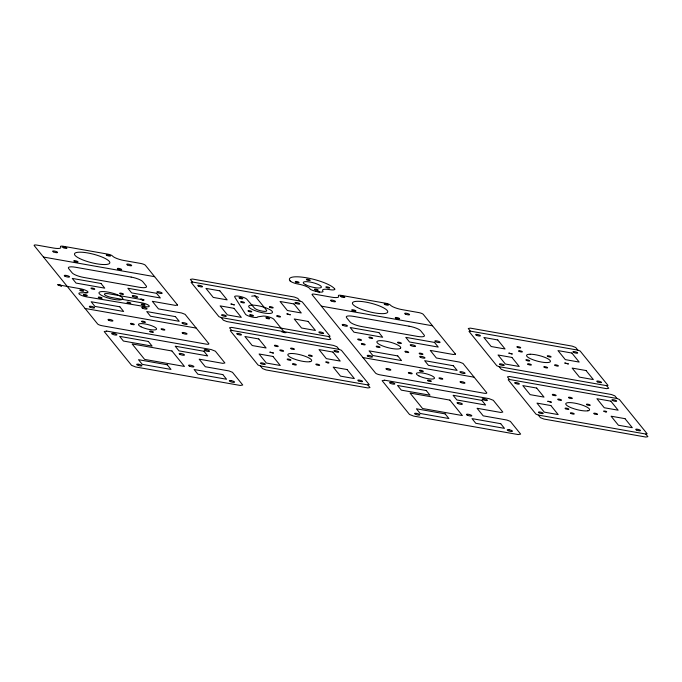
<?xml version="1.0" encoding="UTF-8"?>
<svg xmlns="http://www.w3.org/2000/svg" width="682" height="682" viewBox="0 0 682 682"><rect width="100%" height="100%" fill="white"/><g stroke="black" fill="none" stroke-linecap="round" stroke-linejoin="round"><path stroke-width="1.02" d="M142.112 300.302L143.919 299.969L140.884 298.776M192.469 282.033L191.088 282.288L218.922 316.661L221.241 317.573L328.698 336.558L330.079 336.303L302.254 301.93L299.935 301.018L192.469 282.033L190.346 279.407L192.418 279.023L294.317 297.028L297.804 298.392L299.935 301.018M231.633 330.403L230.252 330.659L258.077 365.041L260.405 365.944L367.862 384.938L369.243 384.682L341.418 350.301L339.09 349.397L231.633 330.403L229.51 327.778L231.582 327.394L333.481 345.407L336.968 346.771L339.09 349.397M470.384 331.137L469.003 331.392L496.828 365.765L499.156 366.677L606.613 385.662L607.994 385.407L580.169 351.034L577.842 350.122L470.384 331.137L468.261 328.511L470.333 328.127L572.232 346.132L575.719 347.496L577.842 350.122M509.548 379.516L508.167 379.772L535.992 414.145L538.32 415.057L645.777 434.042L647.158 433.786L619.333 399.413L617.005 398.501L509.548 379.516L507.425 376.89L509.488 376.507L611.396 394.511L614.883 395.875L617.005 398.501M251.701 296.167L254.898 295.826L258.529 297.369M281.947 331.981L285.971 332.688M61.542 286.414L57.842 284.752L80.254 288.716A6.402 1.526 14.4 0 1 86.767 290.873A6.402 1.526 14.4 0 1 87.134 292.706L85.165 292.74M57.842 284.752L60.076 284.607M87.134 292.706L80.732 292.808A6.402 1.526 14.4 0 0 79.649 294.445A6.402 1.526 14.4 0 0 86.605 296.875L144.618 306.559A6.402 1.526 14.4 0 0 149.111 305.732A6.402 1.526 14.4 0 0 141.549 302.774L112.155 297.599A6.402 1.526 14.4 0 1 104.593 294.641A6.402 1.526 14.4 0 1 109.086 293.814L143.919 299.969M319.628 292.049L315.843 291.359A7.826 1.867 14.4 0 1 310.182 289.27A9.855 2.353 14.4 0 0 298.025 284.036A6.871 1.637 14.4 0 1 290.737 281.453L290.106 280.899A23.64 5.644 14.4 0 1 306.678 277.821A23.64 5.644 14.4 0 1 334.572 288.75L334.777 289.245A6.871 1.637 14.4 0 1 329.704 289.637A9.855 2.353 14.4 0 0 322.808 290.916A6.871 1.637 14.4 0 1 319.628 292.049L316.098 291.419M43.46 257.046L154.626 276.687M321.367 306.15L432.533 325.791M85.071 308.452L196.237 328.093M362.977 357.556L474.143 377.197M290.106 280.899L290.737 281.453M606.613 385.662L608.736 388.288L606.665 388.672L504.765 370.667L501.279 369.303L499.156 366.677M645.777 434.042L647.9 436.668L645.828 437.051L543.929 419.046L540.442 417.682L538.32 415.057M328.698 336.558L330.83 339.184L328.758 339.568L226.859 321.563L223.364 320.199L221.241 317.573M367.862 384.938L369.985 387.564L367.913 387.947L266.014 369.942L262.527 368.57L260.405 365.944M254.898 295.826L266.577 310.259A6.402 1.526 14.4 0 1 262.093 311.094A6.402 1.526 14.4 0 1 254.531 308.128L246.833 299.228A6.402 1.526 14.4 0 0 239.271 296.269A6.402 1.526 14.4 0 0 234.787 297.105L245.503 314.266A6.402 1.526 14.4 0 0 252.263 317.07A6.402 1.526 14.4 0 0 257.736 316.849L263.516 316.039A6.402 1.526 14.4 0 1 273.883 319.278L284.829 332.807M334.572 288.75L334.777 289.245M231.002 304.036L234.429 304.922L231.036 303.976M269.953 352.159L273.388 353.037L269.953 352.159M508.908 353.14L512.344 354.026L508.925 353.114M547.859 401.263L551.295 402.15L547.859 401.263M286.96 313.908L290.379 314.82L286.977 313.882M564.867 363.02L568.294 363.932L564.867 363.02M325.911 362.023C329.713 364.827 330.284 361.4 325.911 362.023M603.826 411.135C607.133 413.693 608.131 410.607 603.826 411.135M122.564 299.202L121.498 299.688A12.31 2.941 14.4 0 1 104.482 296.747A12.31 2.941 14.4 0 1 101.413 291.606A12.31 2.941 14.4 0 1 118.966 295.451L120.97 296.542A12.31 2.941 14.4 0 1 122.564 299.202M400.479 348.314L399.413 348.8A12.31 2.941 14.4 0 1 382.397 345.851A12.31 2.941 14.4 0 1 379.328 340.71A12.31 2.941 14.4 0 1 396.873 344.555L398.885 345.646A12.31 2.941 14.4 0 1 400.479 348.314M106.69 331.085L104.218 331.554L131.583 365.364L135.761 366.993L240.294 385.458L242.741 384.998L232.46 372.295L228.973 370.931L205.299 366.745L199.161 359.167L222.835 363.353L224.907 362.969L215.367 351.187L211.147 349.542L106.69 331.085M384.605 380.189L382.125 380.658L409.498 414.468L413.667 416.097L518.201 434.57L520.647 434.102L510.375 421.399L506.888 420.035L483.206 415.85L477.068 408.271L500.75 412.457L502.822 412.073L493.282 400.291L489.062 398.646L384.605 380.189M177.55 305.016L175.479 305.4L152.325 301.308L158.463 308.886L181.617 312.978L185.103 314.342L208.777 343.592A3.939 0.938 14.4 0 1 206.015 344.103L102.266 325.766A3.939 0.938 14.4 0 1 97.611 323.95L34.219 245.631A3.939 0.938 14.4 0 1 36.981 245.119L53.656 248.069A9.855 2.353 14.4 0 0 60.562 246.79A3.939 0.938 14.4 0 1 63.315 246.279L107.782 254.13A3.939 0.938 14.4 0 1 112.436 255.955A9.855 2.353 14.4 0 0 124.056 260.507L140.731 263.457A3.939 0.938 14.4 0 1 145.385 265.272L177.55 305.016M455.465 354.12L453.394 354.504L430.231 350.412L436.369 357.999L459.532 362.091L463.018 363.455L486.692 392.696A3.939 0.938 14.4 0 1 483.93 393.207L380.172 374.878A3.939 0.938 14.4 0 1 375.526 373.054L312.134 294.735A3.939 0.938 14.4 0 1 314.888 294.223L331.563 297.173A9.855 2.353 14.4 0 0 338.468 295.894A3.939 0.938 14.4 0 1 341.23 295.383L385.697 303.243A3.939 0.938 14.4 0 1 390.343 305.059A9.855 2.353 14.4 0 0 401.971 309.611L418.646 312.561A3.939 0.938 14.4 0 1 423.292 314.385L455.465 354.12M252.246 305.118L250.311 305.272A12.31 2.941 14.4 0 0 254.488 310.421A12.31 2.941 14.4 0 0 270.865 313.319A12.31 2.941 14.4 0 0 266.688 308.162L263.823 307.164A12.31 2.941 14.4 0 0 252.246 305.118M310.02 361.699L308.094 361.852A12.31 2.941 14.4 0 1 296.517 359.806L293.644 358.8A12.31 2.941 14.4 0 1 289.475 353.651A12.31 2.941 14.4 0 1 305.851 356.541A12.31 2.941 14.4 0 1 310.02 361.699M530.153 354.222L528.226 354.376A12.31 2.941 14.4 0 0 532.395 359.533A12.31 2.941 14.4 0 0 548.771 362.423A12.31 2.941 14.4 0 0 544.603 357.266L541.738 356.268A12.31 2.941 14.4 0 0 530.153 354.222M587.935 410.803L586.009 410.956A12.31 2.941 14.4 0 1 574.423 408.91L571.559 407.904A12.31 2.941 14.4 0 1 567.39 402.755A12.31 2.941 14.4 0 1 583.758 405.645A12.31 2.941 14.4 0 1 587.935 410.803M113.621 333.37L112.982 333.276A2.711 0.648 14.4 0 0 111.72 333.72A2.711 0.648 14.4 0 0 114.244 334.828L114.917 334.973A2.711 0.648 14.4 0 0 116.818 334.623A2.711 0.648 14.4 0 0 113.621 333.37M206.262 349.738L205.623 349.644A2.711 0.648 14.4 0 0 204.361 350.088A2.711 0.648 14.4 0 0 206.876 351.196L207.558 351.341A2.711 0.648 14.4 0 0 209.459 350.991A2.711 0.648 14.4 0 0 206.262 349.738M391.536 382.474L390.897 382.389A2.711 0.648 14.4 0 0 389.635 382.824A2.711 0.648 14.4 0 0 392.15 383.932L392.832 384.077A2.711 0.648 14.4 0 0 394.733 383.727A2.711 0.648 14.4 0 0 391.536 382.474M484.169 398.842L483.538 398.757A2.711 0.648 14.4 0 0 482.276 399.192A2.711 0.648 14.4 0 0 484.791 400.3L485.473 400.445A2.711 0.648 14.4 0 0 487.366 400.095A2.711 0.648 14.4 0 0 484.169 398.842M138.642 364.282L138.003 364.188A2.711 0.648 14.4 0 0 136.75 364.631A2.711 0.648 14.4 0 0 139.264 365.74L139.946 365.884A2.711 0.648 14.4 0 0 141.839 365.535A2.711 0.648 14.4 0 0 138.642 364.282M231.283 380.65L230.644 380.556A2.711 0.648 14.4 0 0 229.382 380.999A2.711 0.648 14.4 0 0 231.897 382.108L232.579 382.252A2.711 0.648 14.4 0 0 234.48 381.903A2.711 0.648 14.4 0 0 231.283 380.65M416.557 413.386L415.918 413.292A2.711 0.648 14.4 0 0 414.656 413.735A2.711 0.648 14.4 0 0 417.171 414.844L417.853 414.988A2.711 0.648 14.4 0 0 419.754 414.639A2.711 0.648 14.4 0 0 416.557 413.386M509.19 429.754L508.559 429.669A2.711 0.648 14.4 0 0 507.297 430.103A2.711 0.648 14.4 0 0 509.812 431.212L510.494 431.356A2.711 0.648 14.4 0 0 512.387 431.007A2.711 0.648 14.4 0 0 509.19 429.754M219.843 290.839L205.947 288.384L213.27 297.42L227.166 299.875L219.843 290.839M293.951 303.933L280.055 301.478L287.378 310.515L301.274 312.97L293.951 303.933M497.758 339.943L483.862 337.488L491.176 346.524L505.072 348.979L497.758 339.943M571.866 353.037L557.97 350.582L565.293 359.619L579.188 362.074L571.866 353.037M131.115 277.071L75.531 267.25A9.855 2.353 14.4 0 0 68.626 268.529L72.173 272.902A9.855 2.353 14.4 0 0 83.792 277.455L139.375 287.275A9.855 2.353 14.4 0 0 146.28 285.997L142.734 281.623A9.855 2.353 14.4 0 0 131.115 277.071M409.03 326.175L353.447 316.354A9.855 2.353 14.4 0 0 346.541 317.633L350.079 322.006A9.855 2.353 14.4 0 0 361.707 326.559L417.29 336.379A9.855 2.353 14.4 0 0 424.187 335.101L420.649 330.727A9.855 2.353 14.4 0 0 409.03 326.175M100.987 283.49L72.266 278.418L76.043 283.081L104.764 288.154L100.987 283.49M156.57 293.311L127.849 288.239L131.626 292.902L160.347 297.974L156.57 293.311M378.894 332.594L350.181 327.522L353.958 332.185L382.67 337.258L378.894 332.594M434.477 342.415L405.764 337.343L409.541 342.006L438.253 347.078L434.477 342.415M234.011 308.332L220.115 305.877L227.43 314.913L241.326 317.369L234.011 308.332M308.119 321.427L294.223 318.971L301.538 328.008L315.434 330.463L308.119 321.427M511.918 357.436L498.022 354.981L505.345 364.026L519.241 366.481L511.918 357.436M586.034 370.531L572.138 368.075L579.453 377.12L593.349 379.576L586.034 370.531M119.87 306.815L91.149 301.742L94.926 306.406L123.647 311.486L119.87 306.815M175.453 316.636L146.732 311.563L150.509 316.226L179.23 321.307L175.453 316.636M397.777 355.927L369.064 350.846L372.841 355.518L401.553 360.59L397.777 355.927M453.359 365.748L424.647 360.667L428.424 365.339L457.136 370.411L453.359 365.748M258.793 338.954L244.898 336.499L252.221 345.535L266.116 347.99L258.793 338.954M332.91 352.048L319.014 349.593L326.328 358.63L340.224 361.085L332.91 352.048M536.708 388.058L522.813 385.603L530.127 394.648L544.023 397.103L536.708 388.058M610.816 401.152L596.921 398.697L604.243 407.742L618.139 410.197L610.816 401.152M272.962 356.447L259.066 353.992L266.381 363.037L280.276 365.492L272.962 356.447M347.07 369.542L333.174 367.087L340.488 376.132L354.384 378.587L347.07 369.542M550.868 405.56L536.973 403.105L544.296 412.141L558.191 414.596L550.868 405.56M624.985 418.654L611.089 416.199L618.404 425.236L632.299 427.691L624.985 418.654M148.335 341.443L119.623 336.362L123.399 341.034L152.112 346.106L148.335 341.443M203.918 351.264L175.206 346.183L178.982 350.855L207.695 355.927L203.918 351.264M426.25 390.547L397.529 385.475L401.306 390.138L430.027 395.21L426.25 390.547M481.833 400.368L453.112 395.296L456.889 399.959L485.61 405.031L481.833 400.368M171.958 350.983L132.129 343.95L144.635 359.405L184.472 366.439L171.958 350.983M449.873 400.095L410.035 393.054L422.55 408.509L462.387 415.551L449.873 400.095M167.226 364.768L138.506 359.695L142.282 364.358L171.003 369.431L167.226 364.768M222.801 374.589L194.089 369.516L197.865 374.179L226.577 379.252L222.801 374.589M445.133 413.872L416.421 408.799L420.197 413.463L448.909 418.543L445.133 413.872M500.716 423.692L472.004 418.62L475.78 423.283L504.492 428.364L500.716 423.692M476.334 335.22A2.464 0.588 14.4 0 0 480.35 335.928A2.464 0.588 14.4 0 0 477.46 334.478A2.464 0.588 14.4 0 0 476.334 335.22M500.179 364.674A2.464 0.588 14.4 0 0 504.194 365.382A2.464 0.588 14.4 0 0 501.304 363.932A2.464 0.588 14.4 0 0 500.179 364.674M573.605 352.406A2.464 0.588 14.4 0 0 577.62 353.114A2.464 0.588 14.4 0 0 574.73 351.665A2.464 0.588 14.4 0 0 573.605 352.406M597.449 381.86A2.464 0.588 14.4 0 0 601.464 382.568A2.464 0.588 14.4 0 0 598.566 381.119A2.464 0.588 14.4 0 0 597.449 381.86M547.893 356.456A1.969 0.469 14.4 0 0 551.065 356.976A1.969 0.469 14.4 0 0 548.643 355.816A1.969 0.469 14.4 0 0 547.893 356.456M555.148 365.467A1.969 0.469 14.4 0 0 558.362 366.029A1.969 0.469 14.4 0 0 556.043 364.879A1.969 0.469 14.4 0 0 555.148 365.467M526.427 360.394A1.969 0.469 14.4 0 0 529.641 360.957A1.969 0.469 14.4 0 0 527.331 359.798A1.969 0.469 14.4 0 0 526.427 360.394M519.113 351.349A1.969 0.469 14.4 0 0 522.327 351.921A1.969 0.469 14.4 0 0 520.008 350.761A1.969 0.469 14.4 0 0 519.113 351.349M517.425 347.308A1.969 0.469 14.4 0 0 520.639 347.871A1.969 0.469 14.4 0 0 518.32 346.712A1.969 0.469 14.4 0 0 517.425 347.308M528.115 364.435A1.969 0.469 14.4 0 0 531.329 365.006A1.969 0.469 14.4 0 0 529.019 363.847A1.969 0.469 14.4 0 0 528.115 364.435M544.33 367.3A1.969 0.469 14.4 0 0 547.544 367.871A1.969 0.469 14.4 0 0 545.225 366.711A1.969 0.469 14.4 0 0 544.33 367.3M460.717 382.432A2.558 0.614 14.4 0 0 464.894 383.173A2.558 0.614 14.4 0 0 461.885 381.664A2.558 0.614 14.4 0 0 460.717 382.432M386.609 369.337A2.558 0.614 14.4 0 0 390.777 370.079A2.558 0.614 14.4 0 0 387.777 368.57A2.558 0.614 14.4 0 0 386.609 369.337M420.061 370.923A1.969 0.469 14.4 0 0 423.266 371.494A1.969 0.469 14.4 0 0 420.956 370.335A1.969 0.469 14.4 0 0 420.061 370.923M428.083 380.837A1.969 0.469 14.4 0 0 431.297 381.409A1.969 0.469 14.4 0 0 428.987 380.249A1.969 0.469 14.4 0 0 428.083 380.837M418.944 375.918A9.36 2.234 14.4 0 0 434.187 378.604A9.36 2.234 14.4 0 0 423.198 373.105A9.36 2.234 14.4 0 0 418.944 375.918M439.506 378.544A1.969 0.469 14.4 0 0 442.72 379.115A1.969 0.469 14.4 0 0 440.402 377.956A1.969 0.469 14.4 0 0 439.506 378.544M408.936 373.148A1.969 0.469 14.4 0 0 412.15 373.71A1.969 0.469 14.4 0 0 409.839 372.551A1.969 0.469 14.4 0 0 408.936 373.148M331.239 300.941A2.558 0.614 14.4 0 0 335.408 301.674A2.558 0.614 14.4 0 0 332.407 300.174A2.558 0.614 14.4 0 0 331.239 300.941M357.419 307.548A18.226 4.348 14.4 0 0 387.095 312.799A18.226 4.348 14.4 0 0 365.705 302.083A18.226 4.348 14.4 0 0 357.419 307.548M352.279 310.498A2.217 0.529 14.4 0 0 355.885 311.137A2.217 0.529 14.4 0 0 353.285 309.833A2.217 0.529 14.4 0 0 352.279 310.498M341.162 296.764A2.217 0.529 14.4 0 0 344.768 297.403A2.217 0.529 14.4 0 0 342.168 296.099A2.217 0.529 14.4 0 0 341.162 296.764M384.793 304.47A2.217 0.529 14.4 0 0 388.399 305.11A2.217 0.529 14.4 0 0 385.799 303.805A2.217 0.529 14.4 0 0 384.793 304.47M395.91 318.204A2.217 0.529 14.4 0 0 399.516 318.844A2.217 0.529 14.4 0 0 396.915 317.539A2.217 0.529 14.4 0 0 395.91 318.204M405.347 314.035A2.558 0.614 14.4 0 0 409.524 314.769A2.558 0.614 14.4 0 0 406.515 313.268A2.558 0.614 14.4 0 0 405.347 314.035M435.585 341.708A2.711 0.648 14.4 0 0 440.001 342.483A2.711 0.648 14.4 0 0 436.821 340.898A2.711 0.648 14.4 0 0 435.585 341.708M367.973 356.251A2.711 0.648 14.4 0 0 372.381 357.027A2.711 0.648 14.4 0 0 369.201 355.433A2.711 0.648 14.4 0 0 367.973 356.251M342.952 325.34A2.711 0.648 14.4 0 0 347.36 326.115A2.711 0.648 14.4 0 0 344.18 324.521A2.711 0.648 14.4 0 0 342.952 325.34M460.606 372.619A2.711 0.648 14.4 0 0 465.022 373.395A2.711 0.648 14.4 0 0 461.842 371.801A2.711 0.648 14.4 0 0 460.606 372.619M398.143 342.867A1.969 0.469 14.4 0 0 401.348 343.438A1.969 0.469 14.4 0 0 399.038 342.279A1.969 0.469 14.4 0 0 398.143 342.867M369.422 337.795A1.969 0.469 14.4 0 0 372.636 338.357A1.969 0.469 14.4 0 0 370.317 337.206A1.969 0.469 14.4 0 0 369.422 337.795M376.89 346.899A1.969 0.469 14.4 0 0 379.993 347.36A1.969 0.469 14.4 0 0 377.444 346.209A1.969 0.469 14.4 0 0 376.89 346.899M405.458 351.912A1.969 0.469 14.4 0 0 408.671 352.475A1.969 0.469 14.4 0 0 406.353 351.315A1.969 0.469 14.4 0 0 405.458 351.912M361.92 344.214A1.969 0.469 14.4 0 0 365.126 344.785A1.969 0.469 14.4 0 0 362.815 343.626A1.969 0.469 14.4 0 0 361.92 344.214M358.263 339.696A1.969 0.469 14.4 0 0 361.469 340.258A1.969 0.469 14.4 0 0 359.158 339.107A1.969 0.469 14.4 0 0 358.263 339.696M419.694 353.796A1.969 0.469 14.4 0 0 422.9 354.367A1.969 0.469 14.4 0 0 420.589 353.208A1.969 0.469 14.4 0 0 419.694 353.796M420.419 357.274A2.762 0.656 14.4 0 0 424.912 358.067A2.762 0.656 14.4 0 0 421.672 356.447A2.762 0.656 14.4 0 0 420.419 357.274M410.999 345.621A2.762 0.656 14.4 0 0 415.474 346.396A2.762 0.656 14.4 0 0 412.201 344.777A2.762 0.656 14.4 0 0 410.999 345.621M306.96 279.876A1.969 0.469 14.4 0 0 310.165 280.438A1.969 0.469 14.4 0 0 307.855 279.279A1.969 0.469 14.4 0 0 306.96 279.876M314.982 289.79A1.969 0.469 14.4 0 0 318.196 290.353A1.969 0.469 14.4 0 0 315.877 289.194A1.969 0.469 14.4 0 0 314.982 289.79M305.843 284.863A9.36 2.234 14.4 0 0 321.086 287.557A9.36 2.234 14.4 0 0 310.097 282.05A9.36 2.234 14.4 0 0 305.843 284.863M326.405 287.497A1.969 0.469 14.4 0 0 329.619 288.06A1.969 0.469 14.4 0 0 327.3 286.9A1.969 0.469 14.4 0 0 326.405 287.497M295.835 282.092A1.969 0.469 14.4 0 0 299.048 282.663A1.969 0.469 14.4 0 0 296.73 281.504A1.969 0.469 14.4 0 0 295.835 282.092M558.277 399.729A1.969 0.469 14.4 0 0 561.482 400.3A1.969 0.469 14.4 0 0 559.172 399.141A1.969 0.469 14.4 0 0 558.277 399.729M515.294 383.335A2.464 0.588 14.4 0 0 519.3 384.051A2.464 0.588 14.4 0 0 516.41 382.602A2.464 0.588 14.4 0 0 515.294 383.335M586.989 404.801A1.969 0.469 14.4 0 0 590.203 405.372A1.969 0.469 14.4 0 0 587.893 404.213A1.969 0.469 14.4 0 0 586.989 404.801M539.13 412.789A2.464 0.588 14.4 0 0 543.145 413.497A2.464 0.588 14.4 0 0 540.255 412.056A2.464 0.588 14.4 0 0 539.13 412.789M594.252 413.812A1.969 0.469 14.4 0 0 597.492 414.426A1.969 0.469 14.4 0 0 595.292 413.266A1.969 0.469 14.4 0 0 594.252 413.812M565.591 408.765A1.969 0.469 14.4 0 0 568.805 409.336A1.969 0.469 14.4 0 0 566.486 408.177A1.969 0.469 14.4 0 0 565.591 408.765M569.095 397.896A1.969 0.469 14.4 0 0 572.3 398.459A1.969 0.469 14.4 0 0 569.99 397.299A1.969 0.469 14.4 0 0 569.095 397.896M552.88 395.031A1.969 0.469 14.4 0 0 556.086 395.594A1.969 0.469 14.4 0 0 553.775 394.435A1.969 0.469 14.4 0 0 552.88 395.031M570.987 413.471A1.969 0.469 14.4 0 0 574.193 414.034A1.969 0.469 14.4 0 0 571.883 412.874A1.969 0.469 14.4 0 0 570.987 413.471M636.4 429.975A2.464 0.588 14.4 0 0 640.415 430.683A2.464 0.588 14.4 0 0 637.525 429.242A2.464 0.588 14.4 0 0 636.4 429.975M612.555 400.53A2.464 0.588 14.4 0 0 616.571 401.238A2.464 0.588 14.4 0 0 613.681 399.788A2.464 0.588 14.4 0 0 612.555 400.53M457.81 403.471A2.762 0.656 14.4 0 0 462.302 404.264A2.762 0.656 14.4 0 0 459.063 402.644A2.762 0.656 14.4 0 0 457.81 403.471M467.255 415.133A2.762 0.656 14.4 0 0 471.748 415.926A2.762 0.656 14.4 0 0 468.508 414.306A2.762 0.656 14.4 0 0 467.255 415.133M127.551 302.799A1.969 0.469 14.4 0 0 130.756 303.371A1.969 0.469 14.4 0 0 128.446 302.211A1.969 0.469 14.4 0 0 127.551 302.799M98.975 297.795A1.969 0.469 14.4 0 0 102.078 298.256A1.969 0.469 14.4 0 0 99.538 297.105A1.969 0.469 14.4 0 0 98.975 297.795M65.037 276.236A2.711 0.648 14.4 0 0 69.445 277.011A2.711 0.648 14.4 0 0 66.265 275.417A2.711 0.648 14.4 0 0 65.037 276.236M91.516 288.691A1.969 0.469 14.4 0 0 94.721 289.253A1.969 0.469 14.4 0 0 92.411 288.094A1.969 0.469 14.4 0 0 91.516 288.691M90.058 307.139A2.711 0.648 14.4 0 0 94.466 307.923A2.711 0.648 14.4 0 0 91.286 306.329A2.711 0.648 14.4 0 0 90.058 307.139M120.228 293.763A1.969 0.469 14.4 0 0 123.442 294.326A1.969 0.469 14.4 0 0 121.123 293.175A1.969 0.469 14.4 0 0 120.228 293.763M157.67 292.604A2.711 0.648 14.4 0 0 162.086 293.379A2.711 0.648 14.4 0 0 158.906 291.785A2.711 0.648 14.4 0 0 157.67 292.604M182.691 323.507A2.711 0.648 14.4 0 0 187.107 324.291A2.711 0.648 14.4 0 0 183.927 322.697A2.711 0.648 14.4 0 0 182.691 323.507M84.005 295.11A1.969 0.469 14.4 0 0 87.219 295.673A1.969 0.469 14.4 0 0 84.9 294.513A1.969 0.469 14.4 0 0 84.005 295.11M80.348 290.592A1.969 0.469 14.4 0 0 83.562 291.154A1.969 0.469 14.4 0 0 81.243 289.995A1.969 0.469 14.4 0 0 80.348 290.592M141.779 304.692A1.969 0.469 14.4 0 0 144.985 305.255A1.969 0.469 14.4 0 0 142.674 304.104A1.969 0.469 14.4 0 0 141.779 304.692M142.504 308.17A2.762 0.656 14.4 0 0 146.997 308.963A2.762 0.656 14.4 0 0 143.757 307.343A2.762 0.656 14.4 0 0 142.504 308.17M133.084 296.517A2.762 0.656 14.4 0 0 137.559 297.292A2.762 0.656 14.4 0 0 134.286 295.673A2.762 0.656 14.4 0 0 133.084 296.517M182.81 333.327A2.558 0.614 14.4 0 0 186.979 334.061A2.558 0.614 14.4 0 0 183.97 332.56A2.558 0.614 14.4 0 0 182.81 333.327M108.694 320.233A2.558 0.614 14.4 0 0 112.871 320.966A2.558 0.614 14.4 0 0 109.862 319.466A2.558 0.614 14.4 0 0 108.694 320.233M142.146 321.819A1.969 0.469 14.4 0 0 145.36 322.39A1.969 0.469 14.4 0 0 143.05 321.231A1.969 0.469 14.4 0 0 142.146 321.819M150.176 331.733A1.969 0.469 14.4 0 0 153.382 332.305A1.969 0.469 14.4 0 0 151.072 331.145A1.969 0.469 14.4 0 0 150.176 331.733M141.029 326.806A9.36 2.234 14.4 0 0 156.272 329.5A9.36 2.234 14.4 0 0 145.292 324.001A9.36 2.234 14.4 0 0 141.029 326.806M161.6 329.44A1.969 0.469 14.4 0 0 164.805 330.011A1.969 0.469 14.4 0 0 162.495 328.852A1.969 0.469 14.4 0 0 161.6 329.44M131.029 324.044A1.969 0.469 14.4 0 0 134.235 324.606A1.969 0.469 14.4 0 0 131.924 323.447A1.969 0.469 14.4 0 0 131.029 324.044M127.44 264.931A2.558 0.614 14.4 0 0 131.609 265.665A2.558 0.614 14.4 0 0 128.6 264.156A2.558 0.614 14.4 0 0 127.44 264.931M117.995 269.1A2.217 0.529 14.4 0 0 121.609 269.74A2.217 0.529 14.4 0 0 119.009 268.435A2.217 0.529 14.4 0 0 117.995 269.1M106.878 255.366A2.217 0.529 14.4 0 0 110.493 256.006A2.217 0.529 14.4 0 0 107.884 254.701A2.217 0.529 14.4 0 0 106.878 255.366M63.247 247.66A2.217 0.529 14.4 0 0 66.853 248.291A2.217 0.529 14.4 0 0 64.253 246.995A2.217 0.529 14.4 0 0 63.247 247.66M74.364 261.394A2.217 0.529 14.4 0 0 77.978 262.033A2.217 0.529 14.4 0 0 75.37 260.729A2.217 0.529 14.4 0 0 74.364 261.394M79.504 258.444A18.226 4.348 14.4 0 0 109.188 263.687A18.226 4.348 14.4 0 0 87.79 252.971A18.226 4.348 14.4 0 0 79.504 258.444M53.324 251.828A2.558 0.614 14.4 0 0 57.501 252.57A2.558 0.614 14.4 0 0 54.492 251.061A2.558 0.614 14.4 0 0 53.324 251.828M179.895 354.359A2.762 0.656 14.4 0 0 184.387 355.16A2.762 0.656 14.4 0 0 181.148 353.532A2.762 0.656 14.4 0 0 179.895 354.359M189.34 366.029A2.762 0.656 14.4 0 0 193.833 366.822A2.762 0.656 14.4 0 0 190.593 365.202A2.762 0.656 14.4 0 0 189.34 366.029M261.215 363.685A2.464 0.588 14.4 0 0 265.23 364.393A2.464 0.588 14.4 0 0 262.34 362.943A2.464 0.588 14.4 0 0 261.215 363.685M358.485 380.871A2.464 0.588 14.4 0 0 362.5 381.579A2.464 0.588 14.4 0 0 359.61 380.13A2.464 0.588 14.4 0 0 358.485 380.871M291.18 348.783A1.969 0.469 14.4 0 0 294.385 349.355A1.969 0.469 14.4 0 0 292.075 348.195A1.969 0.469 14.4 0 0 291.18 348.783M274.965 345.919A1.969 0.469 14.4 0 0 278.179 346.49A1.969 0.469 14.4 0 0 275.869 345.331A1.969 0.469 14.4 0 0 274.965 345.919M237.379 334.231A2.464 0.588 14.4 0 0 241.385 334.939A2.464 0.588 14.4 0 0 238.495 333.489A2.464 0.588 14.4 0 0 237.379 334.231M293.072 364.367A1.969 0.469 14.4 0 0 296.278 364.93A1.969 0.469 14.4 0 0 293.968 363.77A1.969 0.469 14.4 0 0 293.072 364.367M280.362 350.625A1.969 0.469 14.4 0 0 283.567 351.187A1.969 0.469 14.4 0 0 281.257 350.028A1.969 0.469 14.4 0 0 280.362 350.625M334.649 351.418A2.464 0.588 14.4 0 0 338.656 352.125A2.464 0.588 14.4 0 0 335.766 350.684A2.464 0.588 14.4 0 0 334.649 351.418M248.521 311.282A1.969 0.469 14.4 0 0 251.726 311.853A1.969 0.469 14.4 0 0 249.416 310.694A1.969 0.469 14.4 0 0 248.521 311.282M241.198 302.245A1.969 0.469 14.4 0 0 244.412 302.817A1.969 0.469 14.4 0 0 242.101 301.657A1.969 0.469 14.4 0 0 241.198 302.245M239.51 298.196A1.969 0.469 14.4 0 0 242.724 298.767A1.969 0.469 14.4 0 0 240.414 297.608A1.969 0.469 14.4 0 0 239.51 298.196M250.209 315.331A1.969 0.469 14.4 0 0 253.414 315.902A1.969 0.469 14.4 0 0 251.104 314.743A1.969 0.469 14.4 0 0 250.209 315.331M266.415 318.196A1.969 0.469 14.4 0 0 269.629 318.767A1.969 0.469 14.4 0 0 267.318 317.607A1.969 0.469 14.4 0 0 266.415 318.196M198.428 286.116A2.464 0.588 14.4 0 0 202.435 286.824A2.464 0.588 14.4 0 0 199.545 285.374A2.464 0.588 14.4 0 0 198.428 286.116M222.264 315.57A2.464 0.588 14.4 0 0 226.279 316.278A2.464 0.588 14.4 0 0 223.389 314.828A2.464 0.588 14.4 0 0 222.264 315.57M295.698 303.302A2.464 0.588 14.4 0 0 299.705 304.01A2.464 0.588 14.4 0 0 296.815 302.561A2.464 0.588 14.4 0 0 295.698 303.302M319.534 332.756A2.464 0.588 14.4 0 0 323.549 333.464A2.464 0.588 14.4 0 0 320.659 332.015A2.464 0.588 14.4 0 0 319.534 332.756M269.987 307.352A1.969 0.469 14.4 0 0 273.15 307.872A1.969 0.469 14.4 0 0 270.728 306.712A1.969 0.469 14.4 0 0 269.987 307.352M277.233 316.363A1.969 0.469 14.4 0 0 280.447 316.925A1.969 0.469 14.4 0 0 278.137 315.766A1.969 0.469 14.4 0 0 277.233 316.363M309.082 355.697A1.969 0.469 14.4 0 0 312.288 356.26A1.969 0.469 14.4 0 0 309.978 355.109A1.969 0.469 14.4 0 0 309.082 355.697M316.337 364.708A1.969 0.469 14.4 0 0 319.577 365.322A1.969 0.469 14.4 0 0 317.377 364.162A1.969 0.469 14.4 0 0 316.337 364.708M287.676 359.661A1.969 0.469 14.4 0 0 290.89 360.232A1.969 0.469 14.4 0 0 288.58 359.073A1.969 0.469 14.4 0 0 287.676 359.661"/></g></svg>
